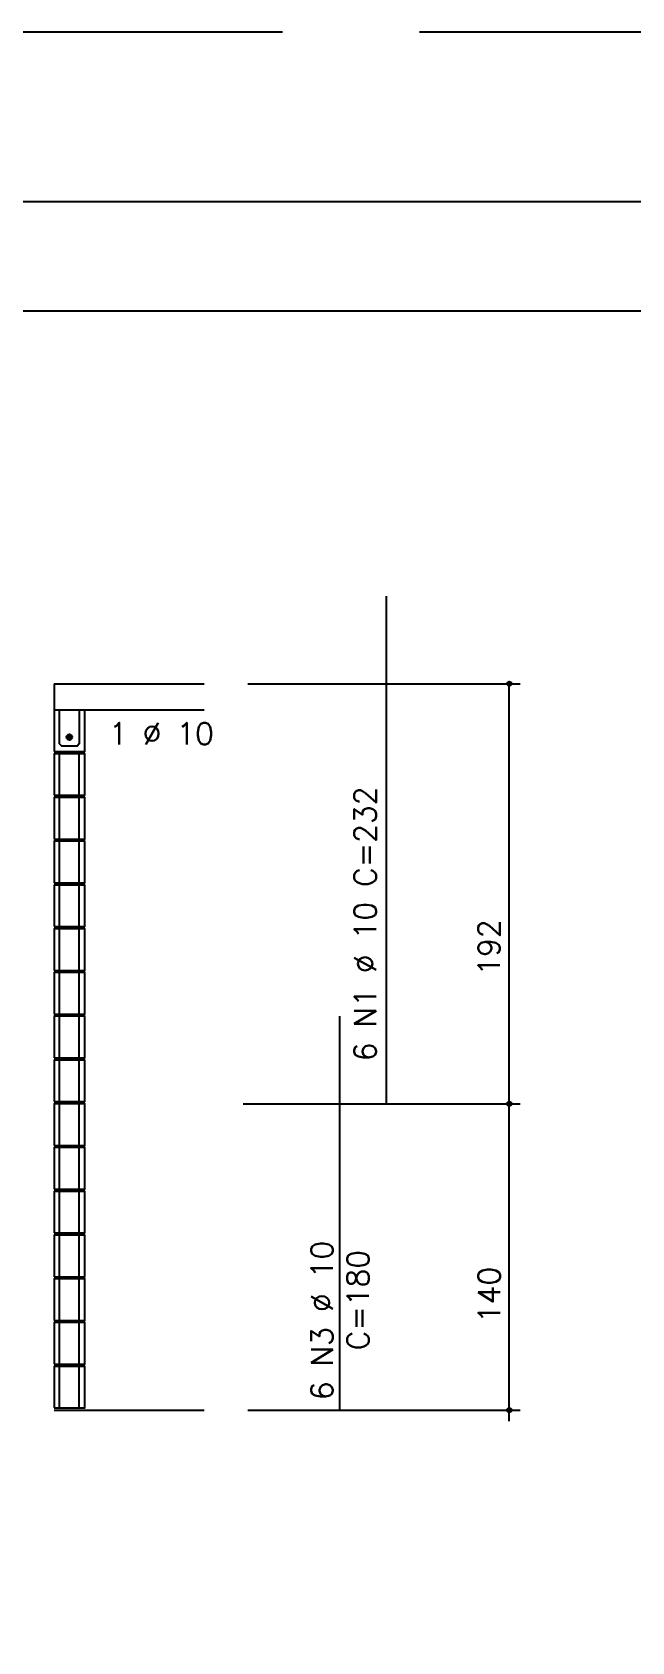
# Model space of a CAD drawing. Extents: x -1.9 to 86, y -1.6 to 60.9.
# Drawn here: x 57.51 to 62.99, y 46.23 to 60.94 of the extents above; entities that cross this region are included whole.
import ezdxf

# ---------------------------------------------------------------- set-up
doc = ezdxf.new("R2010")
doc.units = 0
doc.header["$MEASUREMENT"] = 0
doc.linetypes.add('HIDDEN', pattern=[0.375, 0.25, -0.125])
doc.layers.get('0').update_dxf_attribs({"linetype": 'CONTINUOUS'})
doc.layers.get('Defpoints').update_dxf_attribs({"linetype": 'CONTINUOUS'})
for name, color, linetype in [('ARQ_FOLHA', 7, 'CONTINUOUS'), ('PENA_02', 2, 'CONTINUOUS'), ('PENA_03', 3, 'CONTINUOUS'), ('PENA_05', 5, 'CONTINUOUS')]:
    doc.layers.add(name, color=color, linetype=linetype)
doc.styles.get("Standard").update_dxf_attribs({"font": 'ROMANS.SHX'})

# ---------------------------------------------------------------- blocks, each defined once
blk = doc.blocks.new('FOLHA A1 - 841 X 594')
at = {"layer": 'ARQ_FOLHA', "color": 1}
for points in [[(-841, 0), (0, 0), (0, 594), (-841, 594)], [(-816, 10), (-10, 10), (-10, 584), (-816, 584)]]:
    blk.add_lwpolyline(points, close=True, dxfattribs=at)
at = {"layer": 'Defpoints', "color": 8, "linetype": 'HIDDEN', "ltscale": 100}
blk.add_lwpolyline([(-860.5, 609.5), (-860.5, -15.5), (19.5, -15.5), (19.5, 609.5)], close=True, dxfattribs=at)
blk = doc.blocks.new('*U24')
blk.add_blockref('FOLHA A1 - 841 X 594', (0, 0))

msp = doc.modelspace()

# ---------------------------------------------------------------- linework, layer by layer
at = {"layer": 'PENA_02', "linetype": 'Continuous'}
for centre, radius in [((61.871531, 54.987369), 0.02), ((61.871531, 54.987369), 0.01), ((61.871531, 51.147369), 0.02), ((61.871531, 51.147369), 0.01), ((61.871531, 48.347369), 0.02), ((61.871531, 48.347369), 0.01)]:
    msp.add_circle(centre, radius, dxfattribs=at)
at = {"layer": 'PENA_03', "linetype": 'Continuous'}
for p, q in [((57.711535, 54.987369), (57.711535, 54.367369)), ((57.711535, 54.987369), (59.082215, 54.987369)), ((59.482215, 54.987369), (61.971531, 54.987369)), ((61.871531, 48.246836), (61.871531, 54.987369)), ((57.711535, 54.747369), (59.082215, 54.747369)), ((57.761535, 53.967369), (57.761535, 54.347369)), ((57.941535, 53.967369), (57.941535, 54.347369)), ((57.761535, 53.567369), (57.761535, 53.947369)), ((57.941535, 53.567369), (57.941535, 53.947369)), ((57.761535, 53.167369), (57.761535, 53.547369)), ((57.941535, 53.167369), (57.941535, 53.547369)), ((57.761535, 52.767369), (57.761535, 53.147369)), ((57.941535, 52.767369), (57.941535, 53.147369)), ((57.761535, 52.367369), (57.761535, 52.747369)), ((57.941535, 52.367369), (57.941535, 52.747369)), ((57.761535, 51.967369), (57.761535, 52.347369)), ((57.941535, 51.967369), (57.941535, 52.347369)), ((57.761535, 51.567369), (57.761535, 51.947369)), ((57.941535, 51.567369), (57.941535, 51.947369)), ((57.761535, 51.167369), (57.761535, 51.547369)), ((57.941535, 51.167369), (57.941535, 51.547369)), ((57.761535, 50.767369), (57.761535, 51.147369)), ((57.941535, 50.767369), (57.941535, 51.147369)), ((59.440283, 51.147369), (61.971531, 51.147369)), ((57.761535, 50.367369), (57.761535, 50.747369)), ((57.941535, 50.367369), (57.941535, 50.747369)), ((57.761535, 49.967369), (57.761535, 50.347369)), ((57.941535, 49.967369), (57.941535, 50.347369)), ((57.761535, 49.567369), (57.761535, 49.947369)), ((57.941535, 49.567369), (57.941535, 49.947369)), ((57.761535, 49.167369), (57.761535, 49.547369)), ((57.941535, 49.167369), (57.941535, 49.547369)), ((57.761535, 48.767369), (57.761535, 49.147369)), ((57.941535, 48.767369), (57.941535, 49.147369)), ((57.761535, 48.367369), (57.761535, 48.747369)), ((57.941535, 48.367369), (57.941535, 48.747369)), ((57.711535, 48.347369), (59.082215, 48.347369)), ((59.482215, 48.347369), (61.971531, 48.347369))]:
    msp.add_line(p, q, dxfattribs=at)
for points in [[(57.711535, 54.367369), (57.991535, 54.367369), (57.991535, 54.747369)], [(57.941535, 54.747369), (57.941535, 54.437369), (57.921535, 54.417369), (57.781535, 54.417369), (57.761535, 54.437369), (57.761535, 54.747369)], [(57.876084, 54.498359), (57.873923, 54.508527), (57.867812, 54.516937), (57.85881, 54.522135), (57.848471, 54.523222), (57.838584, 54.52001), (57.830859, 54.513054), (57.82663, 54.503557), (57.82663, 54.493161), (57.830859, 54.483664), (57.838584, 54.476708), (57.848471, 54.473496), (57.85881, 54.474582), (57.867812, 54.47978), (57.873923, 54.48819), (57.876084, 54.498359)], [(57.711535, 53.967369), (57.991535, 53.967369), (57.991535, 54.347369), (57.711535, 54.347369), (57.711535, 53.967369)], [(57.711535, 53.567369), (57.991535, 53.567369), (57.991535, 53.947369), (57.711535, 53.947369), (57.711535, 53.567369)], [(57.711535, 53.167369), (57.991535, 53.167369), (57.991535, 53.547369), (57.711535, 53.547369), (57.711535, 53.167369)], [(57.711535, 52.767369), (57.991535, 52.767369), (57.991535, 53.147369), (57.711535, 53.147369), (57.711535, 52.767369)], [(57.711535, 52.367369), (57.991535, 52.367369), (57.991535, 52.747369), (57.711535, 52.747369), (57.711535, 52.367369)], [(57.711535, 51.967369), (57.991535, 51.967369), (57.991535, 52.347369), (57.711535, 52.347369), (57.711535, 51.967369)], [(57.711535, 51.567369), (57.991535, 51.567369), (57.991535, 51.947369), (57.711535, 51.947369), (57.711535, 51.567369)], [(57.711535, 51.167369), (57.991535, 51.167369), (57.991535, 51.547369), (57.711535, 51.547369), (57.711535, 51.167369)], [(57.711535, 50.767369), (57.991535, 50.767369), (57.991535, 51.147369), (57.711535, 51.147369), (57.711535, 50.767369)], [(57.711535, 50.367369), (57.991535, 50.367369), (57.991535, 50.747369), (57.711535, 50.747369), (57.711535, 50.367369)], [(57.711535, 49.967369), (57.991535, 49.967369), (57.991535, 50.347369), (57.711535, 50.347369), (57.711535, 49.967369)], [(57.711535, 49.567369), (57.991535, 49.567369), (57.991535, 49.947369), (57.711535, 49.947369), (57.711535, 49.567369)], [(57.711535, 49.167369), (57.991535, 49.167369), (57.991535, 49.547369), (57.711535, 49.547369), (57.711535, 49.167369)], [(57.711535, 48.767369), (57.991535, 48.767369), (57.991535, 49.147369), (57.711535, 49.147369), (57.711535, 48.767369)], [(57.711535, 48.367369), (57.991535, 48.367369), (57.991535, 48.747369), (57.711535, 48.747369), (57.711535, 48.367369)]]:
    msp.add_lwpolyline(points, dxfattribs=at)
msp.add_circle((57.851084, 54.498359), 0.025, dxfattribs=at)
for points in [[(57.876084, 54.498359), (57.830859, 54.513054), (57.82663, 54.503557)], [(57.876084, 54.498359), (57.82663, 54.503557), (57.82663, 54.493161)], [(57.876084, 54.498359), (57.82663, 54.493161), (57.830859, 54.483664)], [(57.876084, 54.498359), (57.838584, 54.52001), (57.827592, 54.506909)], [(57.876084, 54.498359), (57.827592, 54.506909), (57.827592, 54.489808)], [(57.876084, 54.498359), (57.827592, 54.489808), (57.838584, 54.476708)], [(57.876084, 54.498359), (57.838584, 54.52001), (57.830859, 54.513054)], [(57.876084, 54.498359), (57.830859, 54.483664), (57.838584, 54.476708)], [(57.876084, 54.498359), (57.848471, 54.523222), (57.838584, 54.52001)], [(57.876084, 54.498359), (57.855425, 54.522979), (57.838584, 54.52001)], [(57.876084, 54.498359), (57.838584, 54.476708), (57.855425, 54.473739)], [(57.876084, 54.498359), (57.838584, 54.476708), (57.848471, 54.473496)], [(57.876084, 54.498359), (57.85881, 54.522135), (57.848471, 54.523222)], [(57.876084, 54.498359), (57.848471, 54.473496), (57.85881, 54.474582)], [(57.876084, 54.498359), (57.870235, 54.514429), (57.855425, 54.522979)], [(57.876084, 54.498359), (57.855425, 54.473739), (57.870235, 54.482289)], [(57.876084, 54.498359), (57.867812, 54.516937), (57.85881, 54.522135)], [(57.876084, 54.498359), (57.85881, 54.474582), (57.867812, 54.47978)], [(57.876084, 54.498359), (57.873923, 54.508527), (57.867812, 54.516937)], [(57.876084, 54.498359), (57.867812, 54.47978), (57.873923, 54.48819)], [(57.876084, 54.498359), (57.870235, 54.482289), (57.876084, 54.498359)], [(57.876084, 54.498359), (57.873923, 54.48819), (57.876084, 54.498359)]]:
    msp.add_solid(points, dxfattribs=at)
at = {"layer": 'PENA_05', "linetype": 'Continuous'}
for p, q in [((60.74778, 51.147369), (60.74778, 55.787369)), ((60.321856, 48.347369), (60.321856, 51.947369))]:
    msp.add_line(p, q, dxfattribs=at)

# ---------------------------------------------------------------- block references
at = {"xscale": 0.09999999999999938, "yscale": 0.09999999999999938, "zscale": 0.09999999999999938}
msp.add_blockref('*U24', (84.1, -0.0075), dxfattribs=at)

# ---------------------------------------------------------------- texts
at = {"layer": 'PENA_03', "linetype": 'Continuous'}
msp.add_text('1 %%c 10', height=0.2, dxfattribs=at).set_placement((58.212355, 54.431068))
for s, p in [('6 N1 %%c 10 C=232', (60.65382, 51.535925)), ('192', (61.786137, 52.319175)), ('6 N3 %%c 10', (60.259663, 48.438324)), ('C=180', (60.58832, 48.894737)), ('140', (61.787752, 49.143616))]:
    msp.add_text(s, height=0.2, rotation=90, dxfattribs=at).set_placement(p)

doc.saveas('drawing.dxf')
